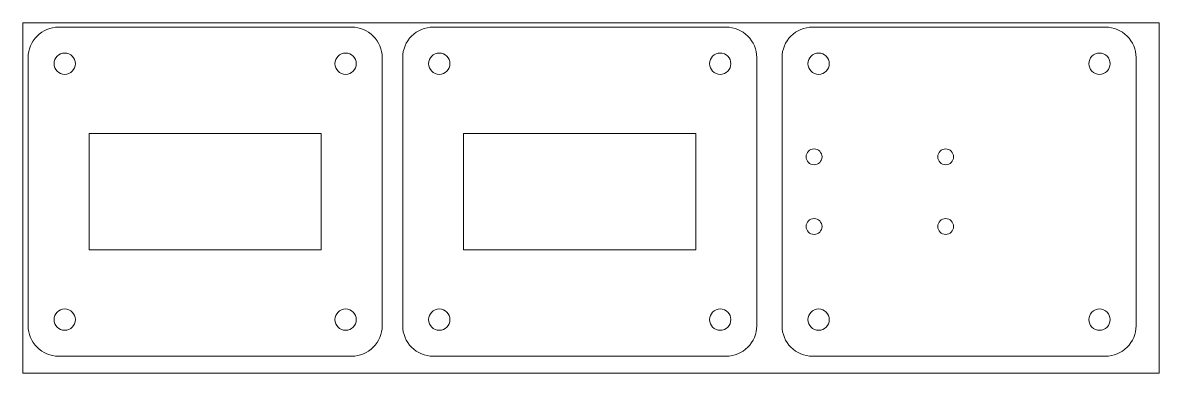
# Paper-space layout 'Black Acrylic' of a CAD drawing. Header units: millimetres. Extents: x 0 to 186, y 150 to 207.
# The model-space entities are those that its viewports show. They can reach past a viewport. Long polylines and large blocks are cut down to what shows.
import ezdxf

# ---------------------------------------------------------------- set-up
doc = ezdxf.new("R2010")
doc.units = ezdxf.units.MM
doc.layers.add('Cuts', color=7, linetype='Continuous', lineweight=0)
doc.layers.add('Viewports', color=7, linetype='Continuous', lineweight=0, plot=False)

msp = doc.modelspace()

# ---------------------------------------------------------------- linework, layer by layer
at = {"layer": 'Cuts'}
for points in [[(135.44, -84), (183.54, -84, 0.414214), (188.54, -79), (188.54, -35, 0.414214), (183.54, -30), (135.44, -30, 0.414214), (130.44, -35), (130.44, -79, 0.414214)], [(196.91, -84), (245.01, -84, 0.414214), (250.01, -79), (250.01, -35, 0.414214), (245.01, -30), (196.91, -30, 0.414214), (191.91, -35), (191.91, -79, 0.414214)], [(259.16, -84), (307.26, -84, 0.414214), (312.26, -79), (312.26, -35, 0.414214), (307.26, -30), (259.16, -30, 0.414214), (254.16, -35), (254.16, -79, 0.414214)]]:
    msp.add_lwpolyline(points, format="xyb", close=True, dxfattribs=at)
for points in [[(130.44, -44), (130.44, -70)], [(188.54, -70), (188.54, -44)], [(191.91, -44), (191.91, -70)], [(250.01, -70), (250.01, -44)], [(254.16, -44), (254.16, -70)], [(312.26, -70), (312.26, -44)], [(159.49, -47.48), (140.44, -47.48), (140.44, -66.53), (159.49, -66.53)], [(159.49, -66.53), (178.54, -66.53), (178.54, -47.48), (159.49, -47.48)], [(220.96, -47.48), (201.91, -47.48), (201.91, -66.53), (220.96, -66.53)], [(220.96, -66.53), (240.01, -66.53), (240.01, -47.48), (220.96, -47.48)]]:
    msp.add_lwpolyline(points, dxfattribs=at)
for centre, radius in [((136.44, -36), 1.75), ((182.54, -36), 1.75), ((197.91, -36), 1.75), ((244.01, -36), 1.75), ((260.16, -36), 1.75), ((306.26, -36), 1.75), ((259.42, -51.29), 1.3), ((281.01, -51.29), 1.3), ((259.42, -62.72), 1.3), ((281.01, -62.72), 1.3), ((136.44, -78), 1.75), ((182.54, -78), 1.75), ((197.91, -78), 1.75), ((244.01, -78), 1.75), ((260.16, -78), 1.75), ((306.26, -78), 1.75)]:
    msp.add_circle(centre, radius, dxfattribs=at)

psp = doc.layouts.new('Black Acrylic')

# ---------------------------------------------------------------- viewports
at = {"layer": 'Viewports'}
psp.add_viewport(center=(93.2, 178.7), size=(186.52, 57.5193), view_center_point=(222.81, -58.04), view_height=57.5193, dxfattribs=at)

doc.saveas('drawing.dxf')
